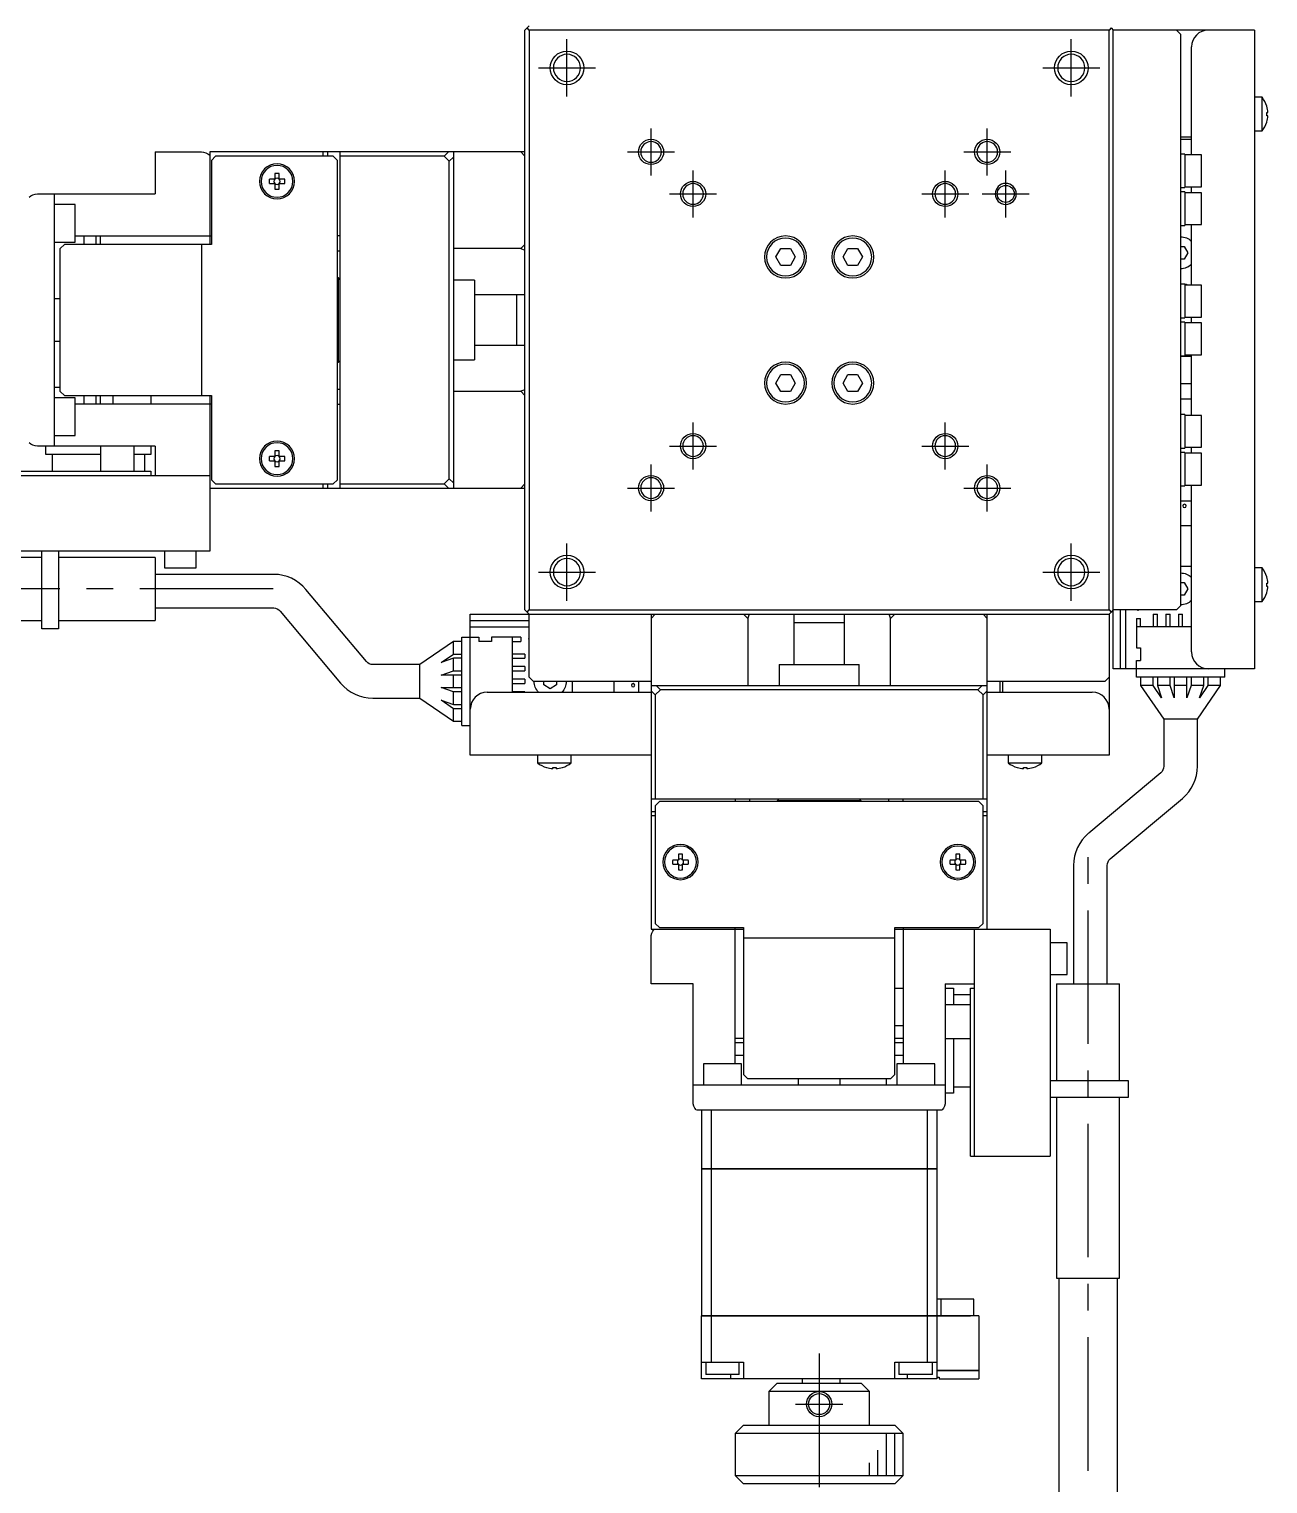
# Model space of a CAD drawing. Extents: x 0 to 729, y -8 to 416.
# Drawn here: x 188.7 to 336.1, y 155.8 to 328.9 of the extents above; entities that cross this region are included whole.
import ezdxf

# ---------------------------------------------------------------- set-up
doc = ezdxf.new("R2010")
doc.units = 0
doc.header["$LTSCALE"] = 0.5
doc.linetypes.add('CENTER', pattern=[50.8, 31.75, -6.35, 6.35, -6.35])
for name, color, linetype in [('MSM_CENTER', 1, 'CENTER'), ('MSM_CONTINUOUS', 7, 'CONTINUOUS'), ('MSM_NARROW', 5, 'CONTINUOUS')]:
    doc.layers.add(name, color=color, linetype=linetype)

msp = doc.modelspace()

# ---------------------------------------------------------------- linework, layer by layer
at = {"layer": 'MSM_CENTER'}
for p, q in [((252.67, 320.85), (252.67, 327.65)), ((312.67, 320.85), (312.67, 327.65)), ((249.27, 324.25), (256.07, 324.25)), ((309.27, 324.25), (316.07, 324.25)), ((262.67, 311.45), (262.67, 317.05)), ((302.67, 311.45), (302.67, 317.05)), ((259.87, 314.25), (265.47, 314.25)), ((299.87, 314.25), (305.47, 314.25)), ((267.67, 306.45), (267.67, 312.05)), ((297.67, 306.45), (297.67, 312.05)), ((304.87, 306.45), (304.87, 312.05)), ((264.87, 309.25), (270.47, 309.25)), ((294.87, 309.25), (300.47, 309.25)), ((302.07, 309.25), (307.67, 309.25)), ((267.67, 276.45), (267.67, 282.05)), ((297.67, 276.45), (297.67, 282.05)), ((264.87, 279.25), (270.47, 279.25)), ((294.87, 279.25), (300.47, 279.25)), ((262.67, 271.45), (262.67, 277.05)), ((302.67, 271.45), (302.67, 277.05)), ((259.87, 274.25), (265.47, 274.25)), ((299.87, 274.25), (305.47, 274.25)), ((252.67, 260.85), (252.67, 267.65)), ((312.67, 260.85), (312.67, 267.65)), ((249.27, 264.25), (256.07, 264.25)), ((309.27, 264.25), (316.07, 264.25)), ((217.73, 262.25), (67.78, 262.25)), ((314.67, 81.12), (314.67, 231.65)), ((282.67, 171.25), (282.67, 153.25)), ((279.87, 165.25), (285.47, 165.25))]:
    msp.add_line(p, q, dxfattribs=at)
at = {"layer": 'MSM_CONTINUOUS'}
for p, q in [((247.67, 328.75), (248.17, 329.25)), ((248.17, 328.75), (247.92, 329)), ((317.42, 329), (317.17, 328.75)), ((317.42, 329), (317.67, 328.75)), ((247.67, 259.75), (247.67, 328.75)), ((317.17, 328.75), (248.17, 328.75)), ((248.17, 328.75), (248.17, 259.75)), ((317.17, 259.75), (317.17, 328.75)), ((334.47, 328.75), (317.67, 328.75)), ((317.67, 252.75), (317.67, 328.75)), ((325.67, 328.25), (325.17, 328.75)), ((325.67, 328.25), (325.67, 260.25)), ((334.47, 328.75), (334.47, 252.75)), ((326.97, 313.9), (326.97, 326.75)), ((335.37, 320.75), (334.47, 320.75)), ((335.37, 316.75), (335.37, 320.75)), ((335.93, 319.68), (335.93, 319.7)), ((335.93, 318.55), (335.93, 318.95)), ((335.93, 318.95), (336.06, 318.95)), ((336.06, 318.55), (335.93, 318.55)), ((335.93, 317.8), (335.93, 317.82)), ((325.67, 316.05), (326.97, 316.05)), ((325.67, 315.75), (326.97, 315.75)), ((334.47, 316.75), (335.37, 316.75)), ((203.67, 314.25), (209.17, 314.25)), ((203.67, 314.25), (203.67, 309.25)), ((210.17, 314.25), (210.17, 303.25)), ((247.67, 314.25), (210.17, 314.25)), ((210.87, 313.75), (210.37, 313.25)), ((224.87, 313.75), (210.87, 313.75)), ((223.67, 313.75), (223.67, 314.25)), ((224.17, 314.25), (224.17, 313.75)), ((225.37, 313.25), (224.87, 313.75)), ((225.67, 274.25), (225.67, 314.25)), ((238.06, 313.75), (225.67, 313.75)), ((238.06, 313.75), (238.56, 314.25)), ((238.67, 313.14), (238.06, 313.75)), ((239.17, 313.64), (238.67, 313.14)), ((239.17, 314.25), (239.17, 274.25)), ((247.17, 314.25), (247.67, 313.75)), ((326.17, 314), (325.67, 314)), ((326.17, 314), (326.17, 310)), ((328.17, 313.9), (326.17, 313.9)), ((328.17, 310.1), (328.17, 313.9)), ((210.37, 313.25), (210.37, 303.25)), ((217.93, 311.67), (217.93, 310.99)), ((218.41, 310.99), (218.41, 311.67)), ((225.37, 275.25), (225.37, 313.25)), ((238.67, 275.36), (238.67, 313.14)), ((217.93, 310.99), (217.26, 310.99)), ((217.26, 310.51), (217.93, 310.51)), ((217.93, 310.51), (217.93, 309.83)), ((219.09, 310.99), (218.41, 310.99)), ((218.41, 310.51), (219.09, 310.51)), ((218.41, 309.83), (218.41, 310.51)), ((325.67, 310), (326.17, 310)), ((326.17, 310.1), (328.17, 310.1)), ((326.97, 309.4), (326.97, 310.1)), ((189.67, 309.25), (203.67, 309.25)), ((191.67, 309.25), (191.67, 279.25)), ((326.17, 309.5), (325.67, 309.5)), ((326.17, 309.5), (326.17, 305.5)), ((328.17, 309.4), (326.17, 309.4)), ((328.17, 305.6), (328.17, 309.4)), ((194.17, 308), (191.67, 308)), ((194.17, 303.5), (194.17, 308)), ((325.67, 305.5), (326.17, 305.5)), ((326.17, 305.6), (328.17, 305.6)), ((326.97, 298.4), (326.97, 305.6)), ((191.67, 303.5), (194.17, 303.5)), ((192.87, 303.25), (192.37, 302.75)), ((210.37, 303.25), (192.87, 303.25)), ((194.17, 304.25), (210.37, 304.25)), ((195.17, 304.25), (195.17, 303.25)), ((196.67, 303.25), (196.67, 304.25)), ((197.17, 303.25), (197.17, 304.25)), ((209.17, 303.25), (209.17, 285.25)), ((225.67, 304.25), (225.37, 304.25)), ((247.67, 303.24), (247.17, 302.74)), ((325.67, 303), (326.11, 303)), ((326.11, 303), (326.54, 302.25)), ((192.37, 285.75), (192.37, 302.75)), ((225.37, 302.5), (225.67, 302.5)), ((247.17, 302.74), (239.17, 302.74)), ((247.17, 302.74), (247.67, 302.56)), ((277.52, 301.75), (278.1, 302.75)), ((278.1, 300.75), (277.52, 301.75)), ((278.1, 302.75), (279.25, 302.75)), ((279.25, 302.75), (279.83, 301.75)), ((279.83, 301.75), (279.25, 300.75)), ((285.52, 301.75), (286.1, 302.75)), ((286.1, 300.75), (285.52, 301.75)), ((286.1, 302.75), (287.25, 302.75)), ((287.25, 302.75), (287.83, 301.75)), ((287.83, 301.75), (287.25, 300.75)), ((326.11, 301.5), (325.67, 301.5)), ((326.54, 302.25), (326.11, 301.5)), ((279.25, 300.75), (278.1, 300.75)), ((287.25, 300.75), (286.1, 300.75)), ((225.47, 299.25), (225.37, 299.25)), ((225.67, 299.05), (225.47, 299.25)), ((225.47, 289.25), (225.47, 299.25)), ((241.67, 299), (239.17, 299)), ((241.67, 299), (241.67, 289.5)), ((326.17, 298.5), (325.67, 298.5)), ((326.17, 298.5), (326.17, 294.5)), ((328.17, 298.4), (326.17, 298.4)), ((328.17, 294.6), (328.17, 298.4)), ((192.37, 296.75), (191.67, 296.75)), ((247.67, 297.25), (241.67, 297.25)), ((246.67, 297.25), (246.67, 291.25)), ((325.67, 294.5), (326.17, 294.5)), ((326.17, 294.6), (328.17, 294.6)), ((326.97, 293.9), (326.97, 294.6)), ((326.17, 294), (325.67, 294)), ((326.17, 294), (326.17, 290)), ((328.17, 293.9), (326.17, 293.9)), ((328.17, 290.1), (328.17, 293.9)), ((191.67, 291.75), (192.37, 291.75)), ((241.67, 291.25), (247.67, 291.25)), ((225.37, 289.25), (225.47, 289.25)), ((225.47, 289.25), (225.67, 289.45)), ((239.17, 289.5), (241.67, 289.5)), ((325.67, 290), (326.17, 290)), ((326.97, 289.91), (325.67, 289.91)), ((326.17, 290.1), (328.17, 290.1)), ((326.97, 282.9), (326.97, 290.1)), ((277.52, 286.75), (278.1, 287.75)), ((278.1, 287.75), (279.25, 287.75)), ((279.25, 287.75), (279.83, 286.75)), ((285.52, 286.75), (286.1, 287.75)), ((286.1, 287.75), (287.25, 287.75)), ((287.25, 287.75), (287.83, 286.75)), ((191.67, 286.25), (192.37, 286.25)), ((192.37, 285.75), (192.87, 285.25)), ((225.67, 286), (225.37, 286)), ((239.17, 285.77), (247.17, 285.77)), ((247.67, 285.95), (247.17, 285.77)), ((247.17, 285.77), (247.67, 285.27)), ((278.1, 285.75), (277.52, 286.75)), ((279.25, 285.75), (278.1, 285.75)), ((279.83, 286.75), (279.25, 285.75)), ((286.1, 285.75), (285.52, 286.75)), ((287.25, 285.75), (286.1, 285.75)), ((287.83, 286.75), (287.25, 285.75)), ((325.67, 286.71), (326.97, 286.71)), ((194.17, 285), (191.67, 285)), ((192.87, 285.25), (210.37, 285.25)), ((194.17, 280.5), (194.17, 285)), ((210.37, 284.25), (194.17, 284.25)), ((195.17, 285.25), (195.17, 284.25)), ((196.67, 284.25), (196.67, 285.25)), ((197.17, 284.25), (197.17, 285.25)), ((198.67, 284.25), (198.67, 285.25)), ((203.17, 285.25), (203.17, 284.25)), ((210.17, 285.25), (210.17, 266.75)), ((210.37, 285.25), (210.37, 275.25)), ((225.37, 284.25), (225.67, 284.25)), ((326.97, 284.83), (325.67, 284.83)), ((326.17, 283), (325.67, 283)), ((326.17, 283), (326.17, 279)), ((328.17, 282.9), (326.17, 282.9)), ((328.17, 279.1), (328.17, 282.9)), ((191.67, 280.5), (194.17, 280.5)), ((203.67, 279.25), (189.67, 279.25)), ((190.67, 278.25), (190.67, 279.25)), ((197.17, 279.25), (197.17, 276.25)), ((201.17, 276.25), (201.17, 279.25)), ((203.17, 279.25), (203.17, 278.25)), ((203.67, 279.25), (203.67, 275.75)), ((325.67, 279), (326.17, 279)), ((326.17, 279.1), (328.17, 279.1)), ((326.97, 278.4), (326.97, 279.1)), ((197.17, 278.25), (190.67, 278.25)), ((191.42, 278.25), (191.42, 276.25)), ((203.17, 278.25), (201.17, 278.25)), ((202.42, 278.25), (202.42, 276.25)), ((217.93, 277.99), (217.26, 277.99)), ((217.26, 277.51), (217.93, 277.51)), ((217.93, 278.67), (217.93, 277.99)), ((217.93, 277.51), (217.93, 276.83)), ((218.41, 277.99), (218.41, 278.67)), ((219.09, 277.99), (218.41, 277.99)), ((218.41, 276.83), (218.41, 277.51)), ((218.41, 277.51), (219.09, 277.51)), ((326.17, 278.5), (325.67, 278.5)), ((326.17, 278.5), (326.17, 274.5)), ((328.17, 278.4), (326.17, 278.4)), ((328.17, 274.6), (328.17, 278.4)), ((183.17, 276.25), (203.17, 276.25)), ((183.17, 275.75), (210.17, 275.75)), ((203.17, 276.25), (203.17, 275.75)), ((238.06, 274.75), (238.67, 275.36)), ((238.67, 275.36), (239.17, 274.86)), ((210.17, 274.25), (247.67, 274.25)), ((210.37, 275.25), (210.87, 274.75)), ((210.87, 274.75), (224.87, 274.75)), ((223.67, 274.25), (223.67, 274.75)), ((224.17, 274.75), (224.17, 274.25)), ((224.87, 274.75), (225.37, 275.25)), ((225.67, 274.75), (238.06, 274.75)), ((238.56, 274.25), (238.06, 274.75)), ((247.67, 274.75), (247.17, 274.25)), ((325.67, 274.5), (326.17, 274.5)), ((326.17, 274.6), (328.17, 274.6)), ((326.97, 254.75), (326.97, 274.6)), ((325.67, 272.75), (326.97, 272.75)), ((325.67, 269.81), (326.97, 269.81)), ((210.17, 266.75), (183.17, 266.75)), ((190.17, 257.5), (190.17, 266.75)), ((192.17, 266.75), (192.17, 257.5)), ((204.77, 266.75), (204.77, 264.75)), ((208.57, 264.75), (208.57, 266.75)), ((190.17, 266), (168.67, 266)), ((203.67, 266), (192.17, 266)), ((203.67, 266), (203.67, 258.5)), ((326.97, 264.91), (325.67, 264.91)), ((217.78, 263.98), (203.67, 263.98)), ((204.77, 264.75), (208.57, 264.75)), ((335.37, 264.75), (334.47, 264.75)), ((335.37, 260.75), (335.37, 264.75)), ((335.93, 263.68), (335.93, 263.7)), ((228.81, 253.61), (221.61, 262.19)), ((325.67, 263), (326.11, 263)), ((326.11, 261.5), (325.67, 261.5)), ((326.11, 263), (326.54, 262.25)), ((326.54, 262.25), (326.11, 261.5)), ((335.93, 262.55), (335.93, 262.95)), ((335.93, 262.95), (336.06, 262.95)), ((336.06, 262.55), (335.93, 262.55)), ((335.93, 261.8), (335.93, 261.82)), ((203.67, 259.98), (217.78, 259.98)), ((248.17, 259.25), (247.67, 259.75)), ((247.92, 259.5), (248.17, 259.75)), ((248.17, 259.75), (317.17, 259.75)), ((317.17, 259.75), (317.42, 259.5)), ((317.67, 259.75), (317.42, 259.5)), ((325.17, 259.75), (317.67, 259.75)), ((318.47, 259.75), (318.47, 252.75)), ((319.17, 252.75), (319.17, 259.75)), ((325.17, 259.75), (325.67, 260.25)), ((334.47, 260.75), (335.37, 260.75)), ((168.67, 258.5), (190.17, 258.5)), ((192.17, 258.5), (203.67, 258.5)), ((218.54, 259.62), (225.74, 251.04)), ((241.17, 242.45), (241.17, 259.25)), ((241.17, 259.25), (317.17, 259.25)), ((248.17, 258.45), (241.17, 258.45)), ((248.17, 251.75), (248.17, 259.25)), ((262.67, 259.25), (262.67, 221.75)), ((262.67, 258.75), (263.17, 259.25)), ((273.69, 259.25), (274.19, 258.75)), ((274.19, 258.75), (274.37, 259.25)), ((274.19, 258.75), (274.19, 250.75)), ((279.67, 259.25), (279.67, 253.25)), ((279.67, 258.25), (285.67, 258.25)), ((285.67, 253.25), (285.67, 259.25)), ((290.98, 259.25), (291.16, 258.75)), ((291.16, 258.75), (291.66, 259.25)), ((291.16, 250.75), (291.16, 258.75)), ((302.17, 259.25), (302.67, 258.75)), ((302.67, 221.75), (302.67, 259.25)), ((317.42, 259.5), (317.17, 259.25)), ((317.17, 259.25), (317.17, 242.45)), ((320.42, 258.75), (320.42, 255.25)), ((320.42, 258.75), (320.92, 258.75)), ((320.92, 257.75), (320.92, 258.75)), ((322.42, 259.25), (322.42, 257.75)), ((322.42, 259.25), (322.92, 259.25)), ((322.92, 257.75), (322.92, 259.25)), ((323.92, 259.25), (323.92, 257.75)), ((323.92, 259.25), (324.42, 259.25)), ((324.42, 257.75), (324.42, 259.25)), ((325.42, 259.25), (325.42, 257.75)), ((325.42, 259.25), (325.92, 259.25)), ((325.92, 257.75), (325.92, 259.25)), ((326.92, 259.25), (326.92, 257.75)), ((326.92, 259.25), (326.97, 259.25)), ((192.17, 257.5), (190.17, 257.5)), ((240.17, 256.5), (242.17, 256.5)), ((240.17, 246), (240.17, 256.5)), ((241.17, 257.75), (248.17, 257.75)), ((242.17, 256.5), (242.17, 256)), ((243.67, 256.5), (243.67, 256)), ((247.17, 256.5), (243.67, 256.5)), ((246.17, 249.95), (246.17, 256.5)), ((247.17, 256.5), (247.17, 256)), ((326.97, 257.75), (320.42, 257.75)), ((239.17, 256), (235.17, 253.25)), ((237.72, 253.5), (239.17, 254.5)), ((240.17, 256), (239.17, 256)), ((239.17, 254.5), (239.17, 256)), ((239.17, 254.5), (240.17, 254.5)), ((243.67, 256), (242.17, 256)), ((246.17, 256), (247.17, 256)), ((247.67, 254.5), (246.17, 254.5)), ((247.67, 254.5), (247.67, 254)), ((320.42, 255.25), (320.92, 255.25)), ((320.92, 255.25), (320.92, 253.75)), ((235.17, 253.25), (229.57, 253.25)), ((235.17, 249.25), (235.17, 253.25)), ((239.17, 254), (237.72, 253.5)), ((240.17, 254), (239.17, 254)), ((239.17, 252.5), (239.17, 254)), ((246.17, 254), (247.67, 254)), ((247.67, 253), (246.17, 253)), ((247.67, 253), (247.67, 252.5)), ((277.92, 253.25), (277.92, 250.75)), ((277.92, 253.25), (287.42, 253.25)), ((287.42, 250.75), (287.42, 253.25)), ((334.47, 252.75), (317.67, 252.75)), ((320.42, 253.75), (320.92, 253.75)), ((320.42, 251.75), (320.42, 253.75)), ((330.92, 251.75), (330.92, 252.75)), ((237.72, 252), (239.17, 252.5)), ((240.17, 252), (237.72, 252)), ((239.17, 252.5), (240.17, 252.5)), ((239.17, 250.5), (239.17, 252)), ((246.17, 252.5), (247.67, 252.5)), ((247.67, 251.5), (246.17, 251.5)), ((247.67, 251.5), (247.67, 251)), ((248.17, 251.75), (248.67, 251.25)), ((262.67, 251.25), (248.67, 251.25)), ((249.92, 250.82), (249.92, 251.25)), ((251.42, 251.25), (251.42, 250.82)), ((253.33, 249.95), (253.33, 251.25)), ((258.23, 251.25), (258.23, 249.95)), ((261.17, 251.25), (261.17, 249.95)), ((316.67, 251.25), (302.67, 251.25)), ((304.17, 251.25), (304.17, 249.95)), ((304.47, 251.25), (304.47, 249.95)), ((316.67, 251.25), (317.17, 251.75)), ((330.92, 251.75), (320.42, 251.75)), ((320.92, 251.75), (320.92, 250.75)), ((322.42, 250.75), (322.42, 251.75)), ((322.92, 251.75), (322.92, 250.75)), ((324.42, 250.75), (324.42, 251.75)), ((324.92, 251.75), (324.92, 249.3)), ((326.42, 249.3), (326.42, 251.75)), ((326.92, 251.75), (326.92, 250.75)), ((328.42, 250.75), (328.42, 251.75)), ((328.92, 251.75), (328.92, 250.75)), ((330.42, 250.75), (330.42, 251.75)), ((239.17, 250), (237.72, 250.5)), ((237.72, 250.5), (240.17, 250.5)), ((240.17, 250), (239.17, 250)), ((239.17, 248.5), (239.17, 250)), ((243.17, 249.95), (262.67, 249.95)), ((246.17, 251), (247.67, 251)), ((247.67, 250), (246.17, 250)), ((247.67, 250), (247.67, 249.95)), ((250.67, 250.38), (249.92, 250.82)), ((251.42, 250.82), (250.67, 250.38)), ((262.67, 250.75), (302.67, 250.75)), ((263.17, 249.64), (262.67, 250.14)), ((263.79, 250.25), (263.17, 249.64)), ((263.17, 249.64), (263.17, 237.25)), ((263.29, 250.75), (263.79, 250.25)), ((301.56, 250.25), (263.79, 250.25)), ((301.56, 250.25), (302.06, 250.75)), ((302.17, 249.64), (301.56, 250.25)), ((302.67, 250.14), (302.17, 249.64)), ((302.17, 237.25), (302.17, 249.64)), ((302.67, 249.95), (315.17, 249.95)), ((320.92, 250.75), (323.67, 246.75)), ((322.42, 250.75), (320.92, 250.75)), ((323.42, 249.3), (322.42, 250.75)), ((322.92, 250.75), (323.42, 249.3)), ((324.42, 250.75), (322.92, 250.75)), ((324.92, 249.3), (324.42, 250.75)), ((326.42, 250.75), (324.92, 250.75)), ((326.92, 250.75), (326.42, 249.3)), ((328.42, 250.75), (326.92, 250.75)), ((327.67, 246.75), (330.42, 250.75)), ((328.92, 250.75), (327.92, 249.3)), ((327.92, 249.3), (328.42, 250.75)), ((330.42, 250.75), (328.92, 250.75)), ((229.57, 249.25), (235.17, 249.25)), ((235.17, 249.25), (239.17, 246.5)), ((239.17, 248), (237.72, 249)), ((237.72, 249), (239.17, 248.5)), ((239.17, 248.5), (240.17, 248.5)), ((240.17, 248), (239.17, 248)), ((239.17, 246.5), (239.17, 248)), ((239.17, 246.5), (240.17, 246.5)), ((240.17, 246), (241.17, 246)), ((323.67, 246.75), (323.67, 241.15)), ((327.67, 246.75), (323.67, 246.75)), ((327.67, 241.15), (327.67, 246.75)), ((262.67, 242.45), (241.17, 242.45)), ((249.17, 242.45), (249.17, 241.55)), ((253.17, 241.55), (253.17, 242.45)), ((317.17, 242.45), (302.67, 242.45)), ((305.17, 242.45), (305.17, 241.55)), ((309.17, 241.55), (309.17, 242.45)), ((249.17, 241.55), (253.17, 241.55)), ((250.22, 241), (250.25, 241)), ((250.97, 241), (251.37, 241)), ((250.97, 240.86), (250.97, 241)), ((251.37, 241), (251.37, 240.86)), ((252.1, 241), (252.12, 241)), ((305.17, 241.55), (309.17, 241.55)), ((306.22, 241), (306.25, 241)), ((306.97, 241), (307.37, 241)), ((306.97, 240.86), (306.97, 241)), ((307.37, 241), (307.37, 240.86)), ((308.1, 241), (308.12, 241)), ((323.32, 240.38), (314.74, 233.18)), ((302.67, 237.25), (262.67, 237.25)), ((272.67, 237.25), (272.67, 236.95)), ((274.42, 236.95), (274.42, 237.25)), ((277.87, 237.25), (277.67, 237.05)), ((287.67, 237.05), (287.47, 237.25)), ((290.92, 237.25), (290.92, 236.95)), ((292.67, 236.95), (292.67, 237.25)), ((317.31, 230.12), (325.89, 237.32)), ((262.67, 235.75), (263.17, 235.75)), ((263.67, 236.95), (263.17, 236.45)), ((263.17, 236.45), (263.17, 222.45)), ((301.67, 236.95), (263.67, 236.95)), ((277.67, 237.05), (277.67, 236.95)), ((287.67, 237.05), (277.67, 237.05)), ((287.67, 236.95), (287.67, 237.05)), ((302.17, 236.45), (301.67, 236.95)), ((302.17, 222.45), (302.17, 236.45)), ((302.17, 235.75), (302.67, 235.75)), ((263.17, 235.25), (262.67, 235.25)), ((302.67, 235.25), (302.17, 235.25)), ((265.93, 230.67), (265.93, 229.99)), ((266.41, 229.99), (266.41, 230.67)), ((298.93, 230.67), (298.93, 229.99)), ((299.41, 229.99), (299.41, 230.67)), ((265.93, 229.99), (265.26, 229.99)), ((265.26, 229.51), (265.93, 229.51)), ((265.93, 229.51), (265.93, 228.83)), ((267.09, 229.99), (266.41, 229.99)), ((266.41, 228.83), (266.41, 229.51)), ((266.41, 229.51), (267.09, 229.51)), ((298.93, 229.99), (298.26, 229.99)), ((298.26, 229.51), (298.93, 229.51)), ((298.93, 229.51), (298.93, 228.83)), ((300.09, 229.99), (299.41, 229.99)), ((299.41, 228.83), (299.41, 229.51)), ((299.41, 229.51), (300.09, 229.51)), ((312.95, 229.35), (312.95, 215.25)), ((316.95, 215.25), (316.95, 229.35)), ((262.67, 221.75), (273.67, 221.75)), ((263.17, 222.45), (263.67, 221.95)), ((263.67, 221.95), (273.67, 221.95)), ((272.67, 205.75), (272.67, 221.95)), ((273.67, 221.95), (273.67, 204.45)), ((291.67, 204.45), (291.67, 221.95)), ((291.67, 221.95), (301.67, 221.95)), ((291.67, 221.75), (310.17, 221.75)), ((292.67, 221.95), (292.67, 205.75)), ((301.17, 194.75), (301.17, 221.75)), ((301.67, 221.95), (302.17, 222.45)), ((310.17, 221.75), (310.17, 194.75)), ((262.67, 215.25), (262.67, 220.75)), ((273.67, 220.75), (291.67, 220.75)), ((312.17, 220.15), (310.17, 220.15)), ((312.17, 216.35), (312.17, 220.15)), ((267.67, 215.25), (262.67, 215.25)), ((267.67, 201.25), (267.67, 215.25)), ((291.67, 214.75), (292.67, 214.75)), ((297.67, 215.25), (301.17, 215.25)), ((297.67, 215.25), (297.67, 201.25)), ((297.67, 214.75), (298.67, 214.75)), ((298.67, 214.75), (298.67, 212.75)), ((300.67, 194.75), (300.67, 214.75)), ((300.67, 214.75), (301.17, 214.75)), ((310.17, 216.35), (312.17, 216.35)), ((310.92, 215.25), (310.92, 203.75)), ((310.92, 215.25), (318.42, 215.25)), ((318.42, 203.75), (318.42, 215.25)), ((298.67, 214), (300.67, 214)), ((300.67, 212.75), (297.67, 212.75)), ((292.67, 210.25), (291.67, 210.25)), ((273.67, 208.75), (272.67, 208.75)), ((273.67, 208.25), (272.67, 208.25)), ((292.67, 208.75), (291.67, 208.75)), ((292.67, 208.25), (291.67, 208.25)), ((297.67, 208.75), (300.67, 208.75)), ((298.67, 208.75), (298.67, 202.25)), ((272.67, 206.75), (273.67, 206.75)), ((291.67, 206.75), (292.67, 206.75)), ((268.92, 205.75), (268.92, 203.25)), ((273.42, 205.75), (268.92, 205.75)), ((273.42, 203.25), (273.42, 205.75)), ((273.67, 204.45), (274.17, 203.95)), ((291.17, 203.95), (291.67, 204.45)), ((291.92, 205.75), (291.92, 203.25)), ((296.42, 205.75), (291.92, 205.75)), ((296.42, 203.25), (296.42, 205.75)), ((267.67, 203.25), (297.67, 203.25)), ((291.17, 203.95), (274.17, 203.95)), ((280.17, 203.95), (280.17, 203.25)), ((285.17, 203.25), (285.17, 203.95)), ((290.67, 203.25), (290.67, 203.95)), ((298.67, 203), (300.67, 203)), ((310.17, 203.75), (319.42, 203.75)), ((319.42, 203.75), (319.42, 201.75)), ((298.67, 202.25), (297.67, 202.25)), ((319.42, 201.75), (310.17, 201.75)), ((310.92, 201.75), (310.92, 180.25)), ((318.42, 180.25), (318.42, 201.75)), ((268.06, 200.25), (297.29, 200.25)), ((268.67, 200.25), (268.67, 193.26)), ((269.83, 200.25), (269.83, 193.26)), ((295.52, 200.25), (295.52, 193.26)), ((296.67, 200.25), (296.67, 193.26)), ((300.67, 194.75), (310.17, 194.75)), ((268.67, 193.26), (296.67, 193.26)), ((268.67, 193.25), (268.67, 175.76)), ((296.67, 193.25), (268.67, 193.25)), ((268.68, 193.25), (268.68, 193.26)), ((269.83, 193.25), (269.83, 193.26)), ((269.83, 193.25), (269.83, 175.76)), ((295.52, 193.25), (295.52, 193.26)), ((295.52, 193.25), (295.52, 175.76)), ((296.66, 193.25), (296.66, 193.26)), ((296.67, 193.25), (296.67, 175.76)), ((310.92, 180.25), (318.42, 180.25)), ((311.17, 180.25), (311.17, 132.25)), ((318.17, 132.25), (318.17, 180.25)), ((301.07, 177.75), (296.67, 177.75)), ((297.17, 175.76), (297.17, 177.75)), ((301.07, 175.75), (301.07, 177.75)), ((268.67, 175.76), (300.67, 175.76)), ((301.67, 175.75), (268.67, 175.75)), ((268.67, 168.25), (268.67, 175.75)), ((268.68, 175.75), (268.68, 175.76)), ((269.83, 175.75), (269.83, 175.76)), ((269.83, 175.75), (269.83, 170.25)), ((295.52, 175.75), (295.52, 175.76)), ((295.52, 175.75), (295.52, 170.25)), ((296.66, 175.75), (296.66, 175.76)), ((296.67, 175.75), (296.67, 168.25)), ((296.97, 175.76), (296.97, 175.75)), ((298.07, 175.76), (298.07, 175.75)), ((300.67, 175.76), (300.67, 175.75)), ((301.67, 175.75), (301.67, 169.26)), ((268.67, 170.25), (273.67, 170.25)), ((269.17, 170.25), (269.17, 168.75)), ((273.17, 168.75), (273.17, 170.25)), ((273.67, 170.25), (273.67, 168.25)), ((291.67, 170.25), (296.67, 170.25)), ((291.67, 168.25), (291.67, 170.25)), ((292.17, 170.25), (292.17, 168.75)), ((296.17, 168.75), (296.17, 170.25)), ((296.67, 168.25), (268.67, 168.25)), ((273.17, 168.75), (269.17, 168.75)), ((272.17, 168.25), (272.17, 168.75)), ((280.67, 168.25), (280.67, 167.75)), ((285.17, 167.75), (285.17, 168.25)), ((296.17, 168.75), (292.17, 168.75)), ((293.17, 168.25), (293.17, 168.75)), ((296.67, 169.26), (301.67, 169.26)), ((301.67, 169.25), (296.67, 169.25)), ((296.67, 168.45), (296.97, 168.45)), ((296.97, 168.45), (296.97, 168.25)), ((296.97, 168.25), (301.67, 168.25)), ((301.66, 169.25), (301.66, 169.26)), ((301.67, 169.25), (301.67, 168.25)), ((276.67, 166.75), (277.67, 167.75)), ((276.67, 166.75), (276.67, 162.75)), ((288.67, 166.75), (276.67, 166.75)), ((277.67, 167.75), (287.67, 167.75)), ((287.67, 167.75), (288.67, 166.75)), ((288.67, 162.75), (288.67, 166.75)), ((273.67, 162.75), (272.67, 161.75)), ((273.67, 162.75), (291.67, 162.75)), ((292.67, 161.75), (291.67, 162.75)), ((272.67, 161.75), (272.67, 156.75)), ((292.67, 161.75), (272.67, 161.75)), ((292.67, 156.75), (292.67, 161.75)), ((272.67, 156.75), (273.67, 155.75)), ((272.67, 156.75), (292.67, 156.75)), ((291.67, 155.75), (292.67, 156.75)), ((291.67, 155.75), (273.67, 155.75))]:
    msp.add_line(p, q, dxfattribs=at)
at = {"layer": 'MSM_CONTINUOUS', "extrusion": (0, 0, -1)}
for centre, radius in [((-252.67, 324.25), 1.62), ((-312.67, 324.25), 1.62), ((-262.67, 314.25), 1.23), ((-302.67, 314.25), 1.23), ((-218.17, 310.75), 2.1), ((-218.17, 310.75), 1.9), ((-267.67, 309.25), 1.23), ((-297.67, 309.25), 1.23), ((-278.67, 301.75), 2.5), ((-278.67, 301.75), 2.25), ((-286.67, 301.75), 2.5), ((-286.67, 301.75), 2.25), ((-278.67, 286.75), 2.5), ((-286.67, 286.75), 2.5), ((-278.67, 286.75), 2.25), ((-286.67, 286.75), 2.25), ((-267.67, 279.25), 1.23), ((-297.67, 279.25), 1.23), ((-218.17, 277.75), 2.1), ((-218.17, 277.75), 1.9), ((-262.67, 274.25), 1.23), ((-302.67, 274.25), 1.23), ((-326.14, 272.12), 0.2), ((-252.67, 264.25), 1.62), ((-312.67, 264.25), 1.62), ((-260.54, 250.78), 0.2), ((-266.17, 229.75), 2.1), ((-266.17, 229.75), 1.9), ((-299.17, 229.75), 2.1), ((-299.17, 229.75), 1.9)]:
    msp.add_circle(centre, radius, dxfattribs=at)
at = {"layer": 'MSM_CONTINUOUS'}
for centre, radius in [((304.87, 309.25), 1.01), ((282.67, 165.25), 1.25)]:
    msp.add_circle(centre, radius, dxfattribs=at)
for centre, radius, start, end in [((328.97, 326.75), 2, 90, 180), ((332.87, 318.75), 3.2, 17.27, 38.6822), ((332.87, 318.75), 3.19, 3.5904, 16.9053), ((332.87, 318.75), 3.19, 343.0947, 356.4096), ((332.87, 318.75), 3.2, 321.3178, 342.73), ((218.17, 310.75), 0.95, 75.3667, 104.6333), ((218.17, 310.75), 0.95, 165.3667, 194.6333), ((218.17, 310.75), 0.365, 138.8496, 221.1504), ((218.17, 310.75), 0.365, 48.8496, 131.1504), ((218.17, 310.75), 0.365, 228.8496, 311.1504), ((218.17, 310.75), 0.365, 318.8496, 41.1504), ((218.17, 310.75), 0.95, 345.3667, 14.6333), ((218.17, 310.75), 0.95, 255.3667, 284.6333), ((218.17, 277.75), 0.95, 165.3667, 194.6333), ((218.17, 277.75), 0.365, 138.8496, 221.1504), ((218.17, 277.75), 0.95, 75.3667, 104.6333), ((218.17, 277.75), 0.365, 48.8496, 131.1504), ((218.17, 277.75), 0.365, 228.8496, 311.1504), ((218.17, 277.75), 0.365, 318.8496, 41.1504), ((218.17, 277.75), 0.95, 345.3667, 14.6333), ((218.17, 277.75), 0.95, 255.3667, 284.6333), ((217.78, 258.98), 5, 40, 90), ((332.87, 262.75), 3.2, 17.27, 38.6822), ((332.87, 262.75), 3.19, 3.5904, 16.9053), ((332.87, 262.75), 3.2, 321.3178, 342.73), ((332.87, 262.75), 3.19, 343.0947, 356.4096), ((328.97, 254.75), 2, 180, 270), ((229.57, 254.25), 5, 220, 270), ((243.17, 247.95), 2, 90, 180), ((315.17, 247.95), 2, 0, 90), ((251.17, 244.05), 3.2, 231.3178, 252.73), ((251.17, 244.05), 3.19, 253.0947, 266.4096), ((251.17, 244.05), 3.19, 273.5904, 286.9053), ((251.17, 244.05), 3.2, 287.27, 308.6822), ((307.17, 244.05), 3.2, 231.3178, 252.73), ((307.17, 244.05), 3.19, 253.0947, 266.4096), ((307.17, 244.05), 3.19, 273.5904, 286.9053), ((307.17, 244.05), 3.2, 287.27, 308.6822), ((322.67, 241.15), 5, 310, 0), ((317.95, 229.35), 5, 130, 180), ((266.17, 229.75), 0.95, 75.3667, 104.6333), ((299.17, 229.75), 0.95, 75.3667, 104.6333), ((266.17, 229.75), 0.95, 165.3667, 194.6333), ((266.17, 229.75), 0.365, 138.8496, 221.1504), ((266.17, 229.75), 0.365, 48.8496, 131.1504), ((266.17, 229.75), 0.365, 228.8496, 311.1504), ((266.17, 229.75), 0.95, 255.3667, 284.6333), ((266.17, 229.75), 0.365, 318.8496, 41.1504), ((266.17, 229.75), 0.95, 345.3667, 14.6333), ((299.17, 229.75), 0.95, 165.3667, 194.6333), ((299.17, 229.75), 0.365, 138.8496, 221.1504), ((299.17, 229.75), 0.365, 48.8496, 131.1504), ((299.17, 229.75), 0.365, 228.8496, 311.1504), ((299.17, 229.75), 0.95, 255.3667, 284.6333), ((299.17, 229.75), 0.365, 318.8496, 41.1504), ((299.17, 229.75), 0.95, 345.3667, 14.6333)]:
    msp.add_arc(centre, radius, start, end, dxfattribs=at)
at = {"layer": 'MSM_CONTINUOUS', "extrusion": (0, 0, -1)}
for centre, radius, start, end in [((-209.17, 312.75), 1.5, 90, 131.8103), ((-189.67, 307.75), 1.5, 48.1897, 90), ((-325.67, 302.25), 1.9, 90.0001, 133.1736), ((-325.67, 302.25), 1.9, 226.8264, 270), ((-326.31, 298.31), 0.2, 47.5458, 151.6406), ((-189.67, 280.75), 1.5, 270, 311.8103), ((-325.67, 262.25), 1.9, 90, 133.1736), ((-217.78, 258.98), 1, 90, 140), ((-320.59, 259.89), 0.2, 225.9308, 314.0692), ((-325.67, 262.25), 1.9, 226.8264, 270), ((-248.32, 256.33), 0.2, 315.9308, 44.0692), ((-229.57, 254.25), 1, 270, 320), ((-250.67, 251.25), 1.9, 316.8264, 0), ((-250.67, 251.25), 1.9, 180, 223.1736), ((-322.67, 241.15), 1, 180, 230), ((-317.95, 229.35), 1, 0, 50), ((-264.17, 220.75), 1.5, 0, 41.8103), ((-269.17, 201.25), 1.5, 318.1897, 0), ((-296.17, 201.25), 1.5, 180, 221.8103)]:
    msp.add_arc(centre, radius, start, end, dxfattribs=at)
at = {"layer": 'MSM_NARROW'}
for p, q in [((290.67, 156.75), (290.67, 161.75)), ((291.67, 156.75), (291.67, 161.75)), ((289.67, 156.75), (289.67, 159.75)), ((288.67, 156.75), (288.67, 158.25))]:
    msp.add_line(p, q, dxfattribs=at)
for centre, radius in [((252.67, 324.25), 2), ((312.67, 324.25), 2), ((262.67, 314.25), 1.5), ((302.67, 314.25), 1.5), ((267.67, 309.25), 1.5), ((297.67, 309.25), 1.5), ((267.67, 279.25), 1.5), ((297.67, 279.25), 1.5), ((262.67, 274.25), 1.5), ((302.67, 274.25), 1.5), ((252.67, 264.25), 2), ((312.67, 264.25), 2), ((282.67, 165.25), 1.5)]:
    msp.add_circle(centre, radius, dxfattribs=at)
at = {"layer": 'MSM_NARROW', "extrusion": (0, 0, -1)}
msp.add_circle((-304.87, 309.25), 1.25, dxfattribs=at)

doc.saveas('drawing.dxf')
